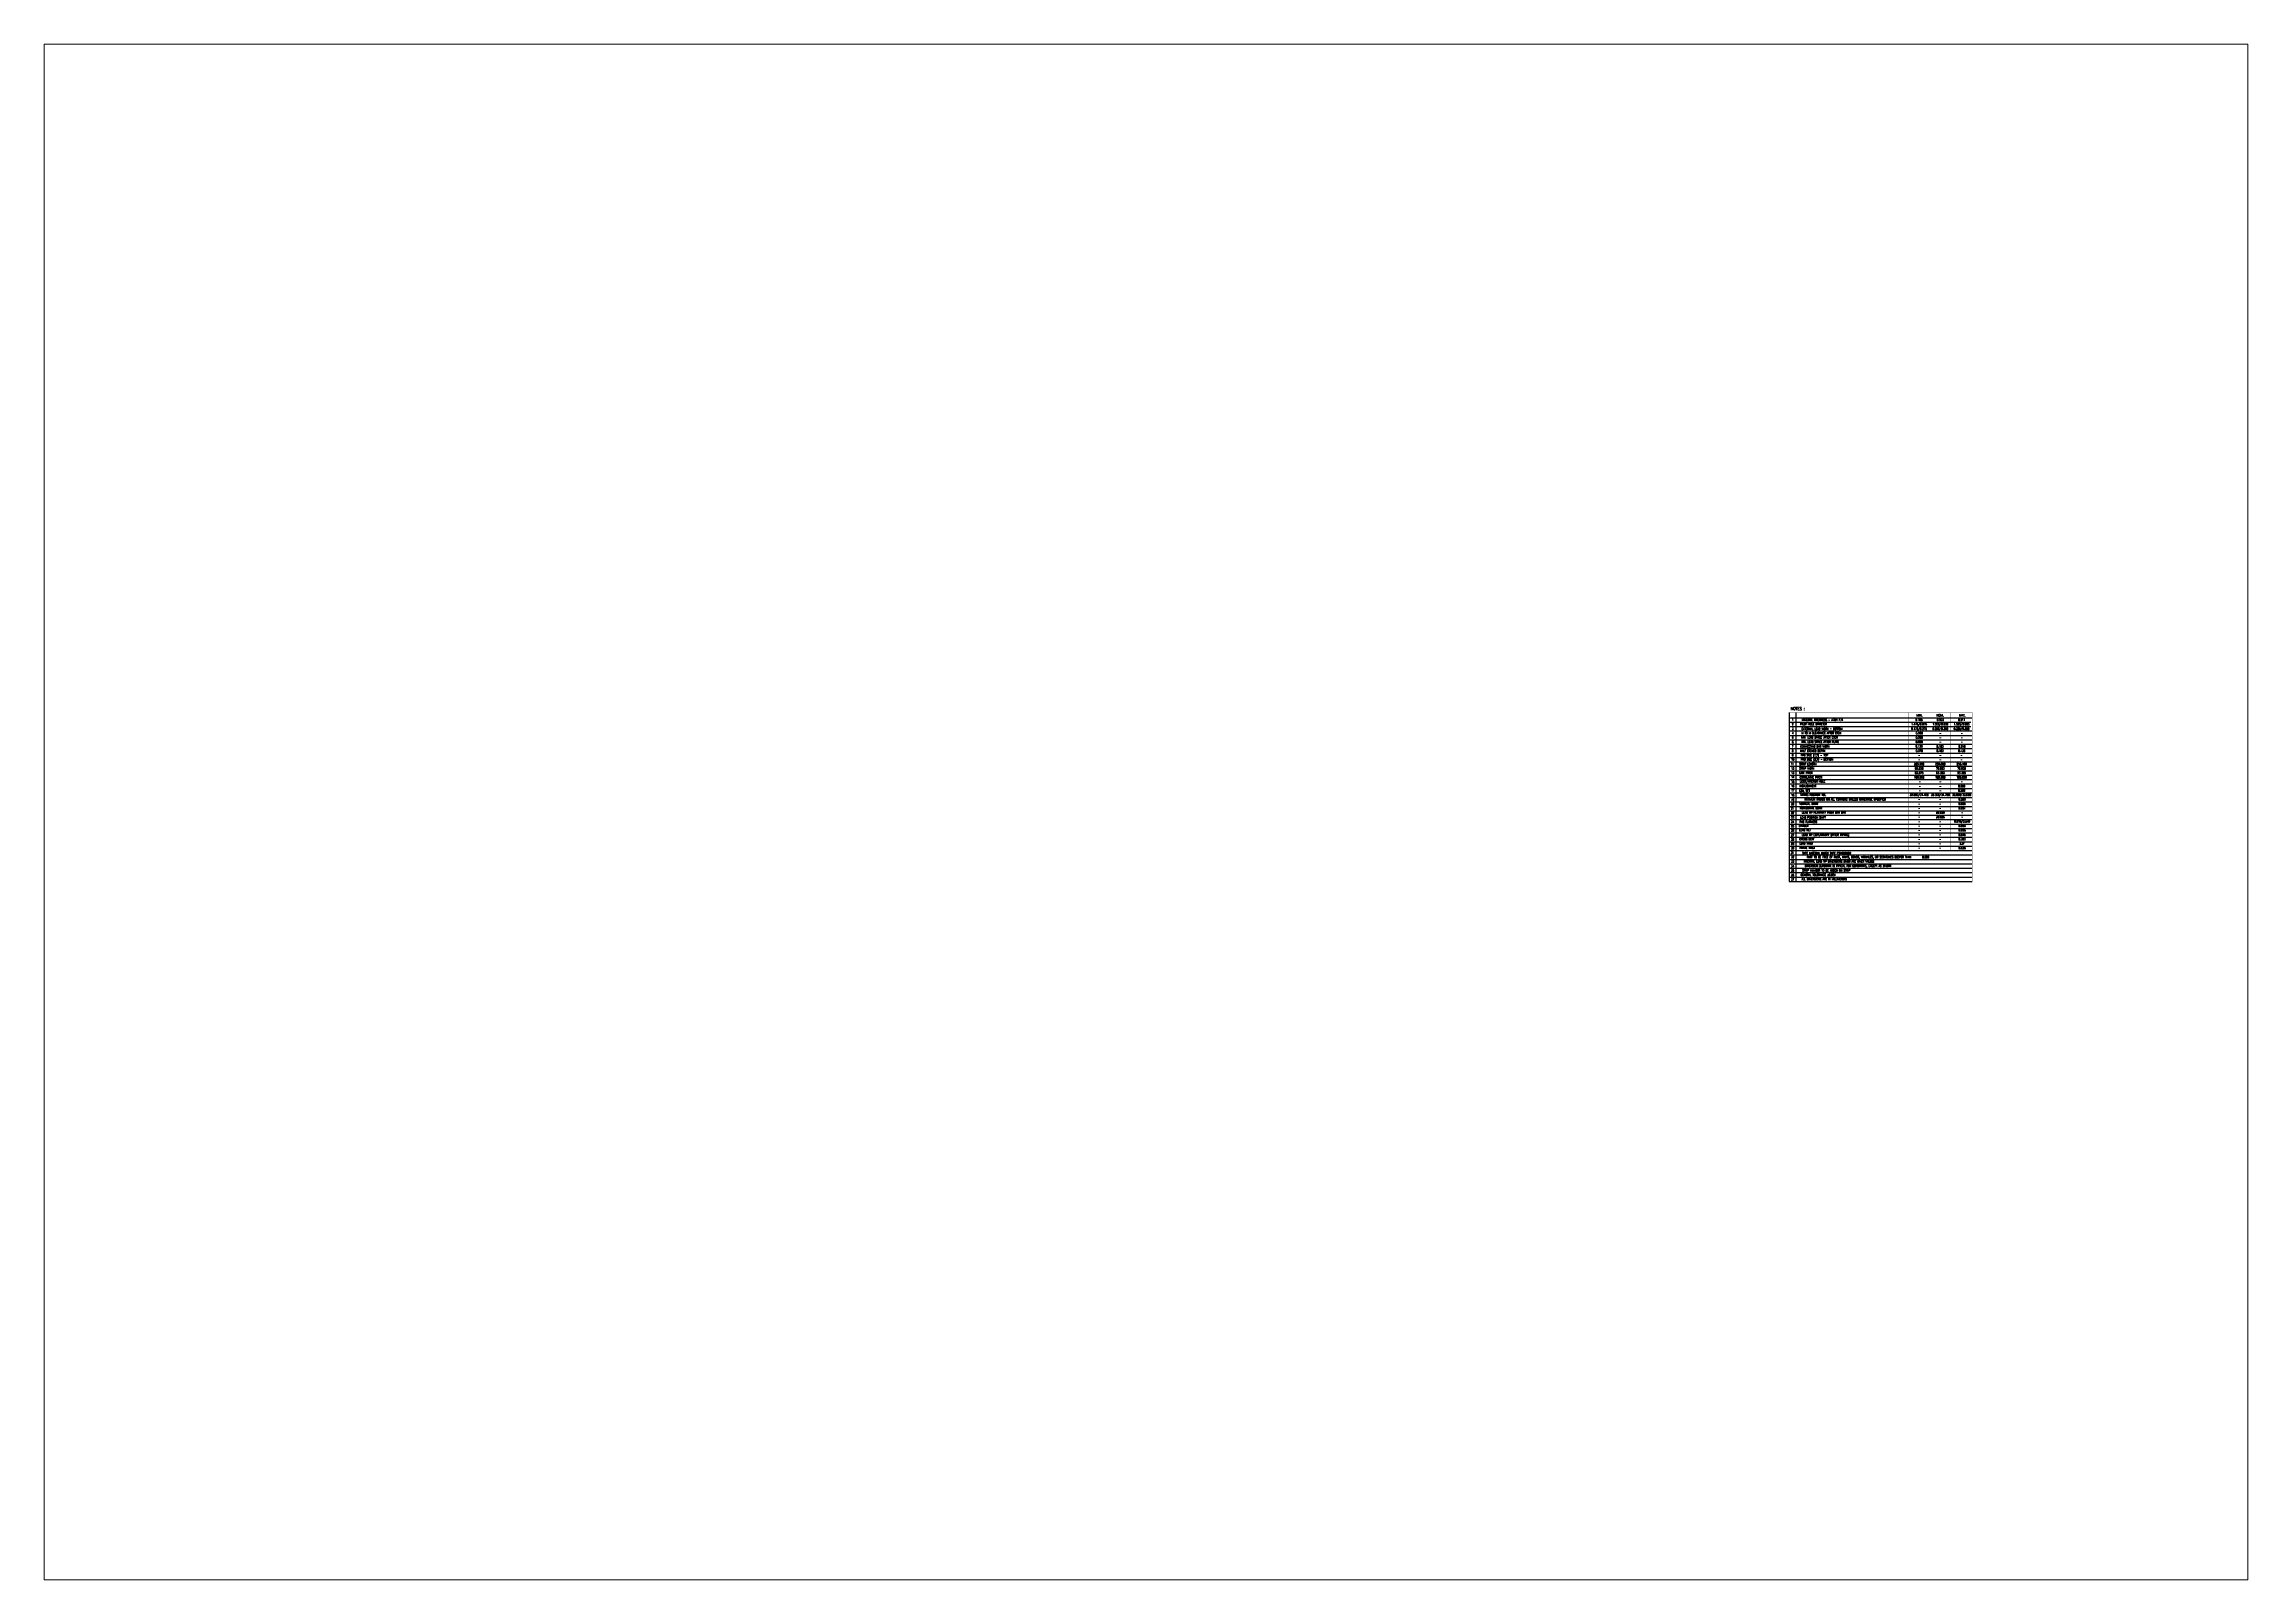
# Paper-space layout '布局1' of a CAD drawing. Header units: millimetres. Extents: x 29 to 258, y 20 to 180.
# The model-space entities are those that its viewports show. They can reach past a viewport. Long polylines and large blocks are cut down to what shows.
import ezdxf
from ezdxf.enums import TextEntityAlignment as Align

# ---------------------------------------------------------------- set-up
doc = ezdxf.new("R2010")
doc.units = ezdxf.units.MM
doc.header["$LTSCALE"] = 0.5
doc.layers.add('AM_VIEWS', color=1, linetype='Continuous', lineweight=25, plot=False)
doc.layers.add('NOTE', color=7, linetype='Continuous')
doc.styles.add('ROMANS', font='romans.shx', dxfattribs={"bigfont": 'AllInOneBig.shx'})

msp = doc.modelspace()

# ---------------------------------------------------------------- linework, layer by layer
at = {"layer": 'NOTE', "color": 7}
for p, q in [((528.4, 79.968), (528.4, 73.491)), ((528.4, 73.491), (535.413, 73.491))]:
    msp.add_line(p, q, dxfattribs=at)
at = {"layer": 'NOTE', "color": 3}
for p, q in [((528.4, 79.767), (535.413, 79.767)), ((528.4, 79.598), (535.356, 79.598)), ((528.4, 79.428), (535.356, 79.428)), ((528.666, 73.491), (528.666, 79.968)), ((528.4, 79.259), (535.413, 79.259)), ((528.4, 79.09), (535.413, 79.09)), ((528.4, 78.92), (535.413, 78.92)), ((528.4, 78.751), (535.413, 78.751)), ((528.4, 78.582), (535.413, 78.582)), ((528.4, 78.413), (535.413, 78.413)), ((528.4, 78.243), (535.413, 78.243)), ((528.4, 78.074), (535.413, 78.074)), ((528.4, 77.905), (535.413, 77.905)), ((528.4, 77.735), (535.413, 77.735)), ((528.4, 77.566), (535.413, 77.566)), ((528.4, 77.397), (535.413, 77.397)), ((528.4, 77.227), (535.413, 77.227)), ((528.4, 77.058), (535.413, 77.058)), ((528.4, 76.889), (535.413, 76.889)), ((528.4, 76.708), (535.413, 76.708)), ((528.4, 76.539), (535.413, 76.539)), ((528.4, 76.369), (535.413, 76.369)), ((528.4, 76.2), (535.413, 76.2)), ((528.4, 76.031), (535.413, 76.031)), ((528.4, 75.861), (535.413, 75.861)), ((528.4, 75.692), (535.413, 75.692)), ((528.4, 75.523), (535.413, 75.523)), ((528.4, 75.353), (535.413, 75.353)), ((528.4, 75.184), (535.413, 75.184)), ((528.4, 75.015), (535.413, 75.015)), ((528.4, 74.845), (535.413, 74.845)), ((528.4, 74.676), (535.413, 74.676)), ((528.4, 74.507), (535.413, 74.507)), ((528.4, 74.507), (535.413, 74.507)), ((528.4, 74.338), (535.413, 74.338)), ((528.4, 74.168), (535.413, 74.168)), ((528.4, 73.999), (535.413, 73.999)), ((528.4, 73.83), (535.413, 73.83)), ((528.4, 73.66), (535.413, 73.66))]:
    msp.add_line(p, q, dxfattribs=at)
at = {"layer": 'NOTE', "color": 7, "const_width": 0.0077}
for points in [[(528.4, 79.968), (535.413, 79.968)], [(532.969, 74.676), (532.969, 79.968)], [(533.784, 74.676), (533.784, 79.968)], [(534.598, 74.676), (534.598, 79.968)], [(535.413, 73.491), (535.413, 79.968)]]:
    msp.add_lwpolyline(points, dxfattribs=at)

# ---------------------------------------------------------------- texts
at = {"layer": 'NOTE', "color": 7, "style": 'ROMANS', "width": 0.9}
for s, height, p in [('NOTES :', 0.1121, (528.731, 80.116)), ('MIN.', 0.0924, (533.394, 79.862)), ('NOM.', 0.0924, (534.183, 79.861)), ('MAX.', 0.0924, (535.036, 79.863))]:
    msp.add_text(s, height=height, dxfattribs=at).set_placement(p, align=Align.MIDDLE)
at = {"layer": 'NOTE', "color": 3, "style": 'ROMANS', "width": 0.9}
for s, height, p in [('2', 0.077, (528.537, 79.516)), ('3', 0.077, (528.537, 79.345)), ('1', 0.077, (528.532, 79.685)), ('PILOT HOLE DIAMETER', 0.07696, (529.333, 79.518)), ('EXTERNAL LEAD WIDTH - BOTTOM', 0.07696, (529.656, 79.345)), ('MATERIAL THICKNESS - A194 F.H. ', 0.07696, (529.706, 79.684)), ('0.175/0.275', 0.07696, (533.377, 79.341)), ('1.475/0.875', 0.07696, (533.379, 79.514)), ('0.195', 0.077, (533.379, 79.683)), ('0.200/0.300', 0.07696, (534.192, 79.341)), ('1.500/0.900', 0.07696, (534.193, 79.514)), ('0.203', 0.077, (534.193, 79.683)), ('0.225/0.325', 0.07696, (535.006, 79.341)), ('1.525/0.925', 0.07696, (535.008, 79.514)), ('0.211', 0.077, (535.008, 79.683)), ('5', 0.077, (528.537, 79.015)), ('7', 0.077, (528.537, 78.668)), ('8', 0.077, (528.537, 78.499)), ('4', 0.077, (528.539, 79.176)), ('6', 0.077, (528.539, 78.836)), ('CONNECTING BAR WIDTH', 0.07696, (529.387, 78.668)), ('MIN. LEAD SPACE AFTER ETCH', 0.07696, (529.562, 79.006)), ('MIN. LEAD SPACE AFTER PLATE', 0.07696, (529.587, 78.837)), ('M TO M CLEARANCE AFTER ETCH', 0.07696, (529.636, 79.176)), ('0.130', 0.077, (533.378, 78.668)), ('0.060', 0.077, (533.384, 79.175)), ('0.060', 0.077, (533.384, 79.006)), ('0.050', 0.077, (533.384, 78.837)), ('0.070', 0.077, (533.384, 78.498)), ('0.180', 0.077, (534.185, 78.664)), ('0.100', 0.077, (534.185, 78.498)), ('-', 0.077, (534.192, 79.172)), ('-', 0.077, (534.192, 79.003)), ('-', 0.077, (534.192, 78.833)), ('0.130', 0.077, (535.008, 78.498)), ('0.210', 0.077, (535.025, 78.664)), ('-', 0.077, (535.021, 79.172)), ('-', 0.077, (535.021, 79.003)), ('-', 0.077, (535.021, 78.833)), ('11', 0.077, (528.526, 77.992)), ('10', 0.077, (528.536, 78.16)), ('12', 0.077, (528.536, 77.823)), ('13', 0.077, (528.536, 77.652)), ('9', 0.077, (528.536, 78.329)), ('STRIP WIDTH', 0.07696, (529.076, 77.821)), ('UNIT PITCH', 0.077, (529.043, 77.652)), ('STRIP LENGTH', 0.07696, (529.118, 77.991)), ('HALF ETCHED DEPTH', 0.07696, (529.302, 78.494)), ('PAD SIZE (X,Y) - TOP', 0.07696, (529.366, 78.325)), ('PAD SIZE (X,Y) - BOTTOM', 0.07696, (529.467, 78.16)), ('255.900', 0.077, (533.379, 77.99)), ('69.950', 0.077, (533.379, 77.821)), ('-', 0.077, (533.377, 78.325)), ('-', 0.077, (533.377, 78.156)), ('256.000', 0.077, (534.193, 77.99)), ('70.000', 0.077, (534.193, 77.821)), ('-', 0.077, (534.192, 78.325)), ('-', 0.077, (534.192, 78.156)), ('256.100', 0.077, (535.008, 77.99)), ('70.050', 0.077, (535.008, 77.821)), ('-', 0.077, (535.006, 78.325)), ('-', 0.077, (535.006, 78.156)), ('15', 0.077, (528.536, 77.314)), ('16', 0.077, (528.536, 77.144)), ('17', 0.077, (528.536, 76.975)), ('14', 0.077, (528.537, 77.484)), ('COIL SET', 0.077, (528.991, 76.97)), ('MISALIGNMENT', 0.07696, (529.117, 77.139)), ('CUMULATIVE PITCH', 0.07696, (529.234, 77.482)), ('LOCK/ANCHOR HOLE', 0.07696, (529.298, 77.313)), ('32.000/31.400', 0.07696, (533.379, 76.805)), ('189.850', 0.077, (533.379, 77.482)), ('63.275', 0.077, (533.379, 77.652)), ('-', 0.077, (533.403, 77.309)), ('-', 0.077, (533.403, 77.14)), ('-', 0.077, (533.403, 76.971)), ('32.300/31.700', 0.07696, (534.193, 76.805)), ('189.900', 0.077, (534.193, 77.482)), ('63.300', 0.077, (534.193, 77.652)), ('-', 0.077, (534.192, 77.309)), ('-', 0.077, (534.192, 77.14)), ('-', 0.077, (534.192, 76.971)), ('32.600/32.000', 0.07696, (535.008, 76.805)), ('189.950', 0.077, (535.008, 77.482)), ('63.325', 0.077, (535.008, 77.652)), ('0.020', 0.077, (535.008, 77.144)), ('0.508', 0.077, (535.008, 76.974)), ('-', 0.077, (535.021, 77.309)), ('21', 0.077, (528.521, 76.287)), ('20', 0.077, (528.531, 76.454)), ('22', 0.077, (528.531, 76.118)), ('19', 0.077, (528.534, 76.623)), ('18', 0.077, (528.536, 76.793)), ('VERTICAL BURR', 0.07696, (529.15, 76.47)), ('HORIZONTAL BURR', 0.07696, (529.237, 76.297)), ('TAPING POSITION TOL.', 0.07696, (529.326, 76.805)), ('LEAD TIP PLANARITY FROM DAM BAR', 0.07696, (529.729, 76.128)), ('MAXIMUM RADIUS ON ALL CORNERS UNLESS OTHERWISE SPECIFIED', 0.07696, (530.542, 76.636)), ('-', 0.077, (533.386, 76.632)), ('-', 0.077, (533.386, 76.463)), ('-', 0.077, (533.386, 76.294)), ('-', 0.077, (533.386, 76.124)), ('%%P0.030', 0.077, (534.19, 76.128)), ('-', 0.077, (534.187, 76.632)), ('-', 0.077, (534.187, 76.463)), ('-', 0.077, (534.187, 76.294)), ('0.200', 0.077, (535.028, 76.636)), ('0.025', 0.077, (535.028, 76.467)), ('0.051', 0.077, (535.028, 76.297)), ('-', 0.077, (535.025, 76.124)), ('23', 0.077, (528.531, 75.949)), ('25', 0.077, (528.531, 75.609)), ('26', 0.077, (528.531, 75.448)), ('27', 0.077, (528.531, 75.269)), ('24', 0.077, (528.532, 75.778)), ('CAMBER', 0.077, (528.955, 75.62)), ('LEAD TILT', 0.077, (529.008, 75.451)), ('PAD FLATNESS', 0.07696, (529.133, 75.778)), ('LEAD POSITION SHIFT', 0.07696, (529.316, 75.944)), ('LEAD TIP COPLANARITY (AFTER TAPING)', 0.07696, (529.793, 75.272)), ('-', 0.077, (533.386, 75.955)), ('-', 0.077, (533.386, 75.786)), ('-', 0.077, (533.386, 75.616)), ('-', 0.077, (533.386, 75.447)), ('-', 0.077, (533.386, 75.278)), ('%%P0.025', 0.077, (534.19, 75.959)), ('-', 0.077, (534.187, 75.786)), ('-', 0.077, (534.187, 75.616)), ('-', 0.077, (534.187, 75.447)), ('-', 0.077, (534.187, 75.278)), ('0.010/2.540', 0.07696, (535.028, 75.789)), ('0.050', 0.077, (535.028, 75.62)), ('0.025', 0.077, (535.028, 75.451)), ('0.045', 0.077, (535.028, 75.278)), ('-', 0.077, (535.025, 75.955)), ('31', 0.077, (528.521, 74.594)), ('29', 0.077, (528.529, 74.933)), ('28', 0.077, (528.531, 75.101)), ('30', 0.077, (528.531, 74.762)), ('32', 0.077, (528.531, 74.424)), ('CROSS BOW', 0.077, (529.069, 75.112)), ('LEAD TWIST', 0.077, (529.053, 74.943)), ('FRAME TWIST', 0.07696, (529.094, 74.774)), ('TAPE MATERIAL INNOX TAPE PS103005D ', 0.07696, (529.856, 74.581)), ('PART TO BE FREE OF RUST, KINKS, BENDS, WRINKLES, OR SCRATCHES DEEPER THAN', 0.07696, (531.073, 74.412)), ('-', 0.077, (533.386, 75.108)), ('-', 0.077, (533.386, 74.939)), ('-', 0.077, (533.386, 74.77)), ('0.008', 0.077, (533.628, 74.421)), ('-', 0.077, (534.187, 75.108)), ('-', 0.077, (534.187, 74.939)), ('-', 0.077, (534.187, 74.77)), ('0.300', 0.077, (535.028, 75.112)), ('0.635', 0.077, (535.028, 74.773)), ('2.5%%d', 0.077, (535.028, 74.943)), ('33', 0.077, (528.531, 74.254)), ('35', 0.077, (528.531, 73.907)), ('36', 0.077, (528.531, 73.737)), ('37', 0.077, (528.531, 73.568)), ('34', 0.077, (528.532, 74.076)), ('GENERAL TOLERANCE %%P0.051', 0.07696, (529.516, 73.745)), ('ALL DIMENSIONS ARE IN MILLIMETERS', 0.07696, (529.742, 73.576)), ('STRIP NUMBER TO BE ADDED ON STRIP', 0.07696, (529.821, 73.914)), ('INTERNAL LEAD TIP DIMENSIONS GIVEN ARE GIVEN VALUES', 0.07696, (530.309, 74.253)), ('DIMENSION QUADRANT IS TYPICAL FOR QUADRANTS, EXCEPT AS SHOWN', 0.07696, (530.657, 74.079))]:
    msp.add_text(s, height=height, dxfattribs=at).set_placement(p, align=Align.MIDDLE)

psp = doc.layouts.new('布局1')

# ---------------------------------------------------------------- viewports
at = {"layer": 'AM_VIEWS', "ltscale": 0.1}
psp.add_viewport(center=(143.61, 100.11), size=(229.77, 160.1724), view_center_point=(503.757, 76.154), view_height=58.86765, dxfattribs=at)

doc.saveas('drawing.dxf')
